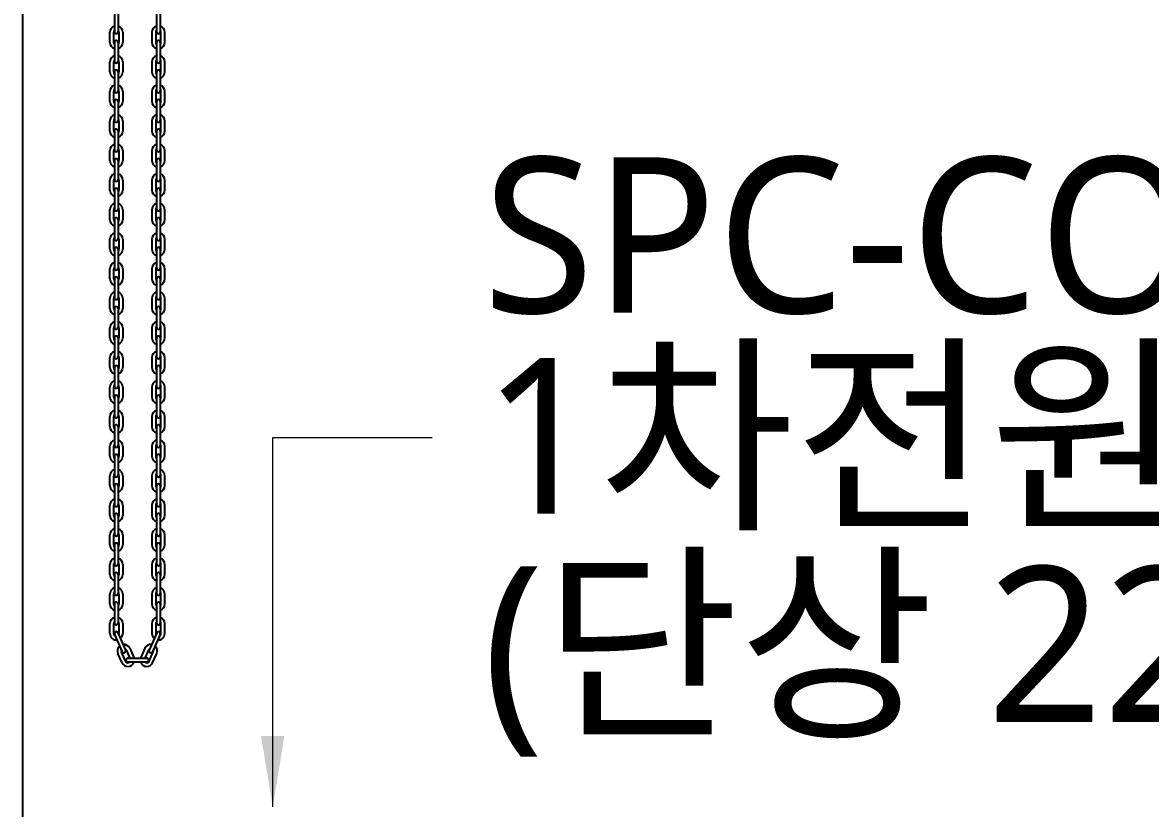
# Model space of a CAD drawing. Header units: millimetres. Extents: x 909 to 159266, y 137 to 21462.
# Drawn here: x 119309 to 120105, y 11925 to 12479 of the extents above; entities that cross this region are included whole.
import ezdxf

# ---------------------------------------------------------------- set-up
doc = ezdxf.new("R2010")
doc.units = ezdxf.units.MM
doc.header["$LTSCALE"] = 50
doc.header["$MEASUREMENT"] = 0
doc.layers.add('OHD Frame', color=2, linetype='Continuous')
doc.layers.add('건축120130$0$TEX', color=3, linetype='Continuous', lineweight=15)
doc.styles.get("Standard").update_dxf_attribs({"font": 'NanumGothicBold.ttf'})
doc.styles.add('울릉도M', font='NanumGothic.ttf')
doc.dimstyles.new('ISO-25', dxfattribs={"dimtxt": 2.5, "dimasz": 2.5, "dimexe": 1.25, "dimexo": 0.625, "dimtad": 1, "dimtxsty": 'Standard', "dimcen": 2.5, "dimadec": 0, "dimazin": 0, "dimtfac": 1, "dimtmove": 0, "dimatfit": 3, "dimfxl": 1, "dimarcsym": 0})

msp = doc.modelspace()

# ---------------------------------------------------------------- linework, layer by layer
at = {"color": 7, "linetype": 'Continuous'}
for p, q in [((119374.13, 12486.27), (119374.13, 12472.93)), ((119376.8, 12486.27), (119376.8, 12472.93)), ((119403.88, 12486.27), (119403.88, 12472.93)), ((119406.55, 12486.27), (119406.55, 12472.93)), ((119371, 12465.4), (119371, 12472.47)), ((119373.67, 12465.4), (119373.67, 12472.47)), ((119377.4, 12472.47), (119377.4, 12465.4)), ((119380.07, 12472.47), (119380.07, 12465.4)), ((119400.61, 12472.47), (119400.61, 12465.4)), ((119403.28, 12472.47), (119403.28, 12465.4)), ((119407.01, 12465.4), (119407.01, 12472.47)), ((119409.68, 12465.4), (119409.68, 12472.47)), ((119374.13, 12465.4), (119374.13, 12452.07)), ((119376.8, 12465.4), (119376.8, 12452.07)), ((119403.88, 12465.4), (119403.88, 12452.07)), ((119406.55, 12465.4), (119406.55, 12452.07)), ((119371, 12444.53), (119371, 12451.6)), ((119373.67, 12444.53), (119373.67, 12451.6)), ((119377.4, 12451.6), (119377.4, 12444.53)), ((119380.07, 12451.6), (119380.07, 12444.53)), ((119400.61, 12451.6), (119400.61, 12444.53)), ((119403.28, 12451.6), (119403.28, 12444.53)), ((119407.01, 12444.53), (119407.01, 12451.6)), ((119409.68, 12444.53), (119409.68, 12451.6)), ((119374.13, 12444.53), (119374.13, 12431.2)), ((119376.8, 12444.53), (119376.8, 12431.2)), ((119403.88, 12444.53), (119403.88, 12431.2)), ((119406.55, 12444.53), (119406.55, 12431.2)), ((119371, 12423.67), (119371, 12430.73)), ((119373.67, 12423.67), (119373.67, 12430.73)), ((119377.4, 12430.73), (119377.4, 12423.67)), ((119380.07, 12430.73), (119380.07, 12423.67)), ((119400.61, 12430.73), (119400.61, 12423.67)), ((119403.28, 12430.73), (119403.28, 12423.67)), ((119407.01, 12423.67), (119407.01, 12430.73)), ((119409.68, 12423.67), (119409.68, 12430.73)), ((119374.13, 12423.67), (119374.13, 12410.33)), ((119376.8, 12423.67), (119376.8, 12410.33)), ((119403.88, 12423.67), (119403.88, 12410.33)), ((119406.55, 12423.67), (119406.55, 12410.33)), ((119371, 12402.8), (119371, 12409.87)), ((119373.67, 12402.8), (119373.67, 12409.87)), ((119377.4, 12409.87), (119377.4, 12402.8)), ((119380.07, 12409.87), (119380.07, 12402.8)), ((119400.61, 12409.87), (119400.61, 12402.8)), ((119403.28, 12409.87), (119403.28, 12402.8)), ((119407.01, 12402.8), (119407.01, 12409.87)), ((119409.68, 12402.8), (119409.68, 12409.87)), ((119374.13, 12402.8), (119374.13, 12389.47)), ((119376.8, 12402.8), (119376.8, 12389.47)), ((119403.88, 12402.8), (119403.88, 12389.47)), ((119406.55, 12402.8), (119406.55, 12389.47)), ((119371, 12381.93), (119371, 12389)), ((119373.67, 12381.93), (119373.67, 12389)), ((119377.4, 12389), (119377.4, 12381.93)), ((119380.07, 12389), (119380.07, 12381.93)), ((119400.61, 12389), (119400.61, 12381.93)), ((119403.28, 12389), (119403.28, 12381.93)), ((119407.01, 12381.93), (119407.01, 12389)), ((119409.68, 12381.93), (119409.68, 12389)), ((119374.13, 12381.93), (119374.13, 12368.6)), ((119376.8, 12381.93), (119376.8, 12368.6)), ((119403.88, 12381.93), (119403.88, 12368.6)), ((119406.55, 12381.93), (119406.55, 12368.6)), ((119371, 12361.07), (119371, 12368.13)), ((119373.67, 12361.07), (119373.67, 12368.13)), ((119377.4, 12368.13), (119377.4, 12361.07)), ((119380.07, 12368.13), (119380.07, 12361.07)), ((119400.61, 12368.13), (119400.61, 12361.07)), ((119403.28, 12368.13), (119403.28, 12361.07)), ((119407.01, 12361.07), (119407.01, 12368.13)), ((119409.68, 12361.07), (119409.68, 12368.13)), ((119374.13, 12361.07), (119374.13, 12347.73)), ((119376.8, 12361.07), (119376.8, 12347.73)), ((119403.88, 12361.07), (119403.88, 12347.73)), ((119406.55, 12361.07), (119406.55, 12347.73)), ((119371, 12340.2), (119371, 12347.27)), ((119373.67, 12340.2), (119373.67, 12347.27)), ((119377.4, 12347.27), (119377.4, 12340.2)), ((119380.07, 12347.27), (119380.07, 12340.2)), ((119400.61, 12347.27), (119400.61, 12340.2)), ((119403.28, 12347.27), (119403.28, 12340.2)), ((119407.01, 12340.2), (119407.01, 12347.27)), ((119409.68, 12340.2), (119409.68, 12347.27)), ((119374.13, 12340.2), (119374.13, 12326.87)), ((119376.8, 12340.2), (119376.8, 12326.87)), ((119403.88, 12340.2), (119403.88, 12326.87)), ((119406.55, 12340.2), (119406.55, 12326.87)), ((119371, 12319.33), (119371, 12326.4)), ((119373.67, 12319.33), (119373.67, 12326.4)), ((119377.4, 12326.4), (119377.4, 12319.33)), ((119380.07, 12326.4), (119380.07, 12319.33)), ((119400.61, 12326.4), (119400.61, 12319.33)), ((119403.28, 12326.4), (119403.28, 12319.33)), ((119407.01, 12319.33), (119407.01, 12326.4)), ((119409.68, 12319.33), (119409.68, 12326.4)), ((119374.13, 12319.33), (119374.13, 12306)), ((119376.8, 12319.33), (119376.8, 12306)), ((119403.88, 12319.33), (119403.88, 12306)), ((119406.55, 12319.33), (119406.55, 12306)), ((119371, 12298.47), (119371, 12305.53)), ((119373.67, 12298.47), (119373.67, 12305.53)), ((119377.4, 12305.53), (119377.4, 12298.47)), ((119380.07, 12305.53), (119380.07, 12298.47)), ((119400.61, 12305.53), (119400.61, 12298.47)), ((119403.28, 12305.53), (119403.28, 12298.47)), ((119407.01, 12298.47), (119407.01, 12305.53)), ((119409.68, 12298.47), (119409.68, 12305.53)), ((119374.13, 12298.47), (119374.13, 12285.13)), ((119376.8, 12298.47), (119376.8, 12285.13)), ((119403.88, 12298.47), (119403.88, 12285.13)), ((119406.55, 12298.47), (119406.55, 12285.13)), ((119371, 12277.6), (119371, 12284.67)), ((119373.67, 12277.6), (119373.67, 12284.67)), ((119377.4, 12284.67), (119377.4, 12277.6)), ((119380.07, 12284.67), (119380.07, 12277.6)), ((119400.61, 12284.67), (119400.61, 12277.6)), ((119403.28, 12284.67), (119403.28, 12277.6)), ((119407.01, 12277.6), (119407.01, 12284.67)), ((119409.68, 12277.6), (119409.68, 12284.67)), ((119374.13, 12277.6), (119374.13, 12264.27)), ((119376.8, 12277.6), (119376.8, 12264.27)), ((119403.88, 12277.6), (119403.88, 12264.27)), ((119406.55, 12277.6), (119406.55, 12264.27)), ((119371, 12256.73), (119371, 12263.8)), ((119373.67, 12256.73), (119373.67, 12263.8)), ((119374.13, 12256.73), (119374.13, 12243.4)), ((119376.8, 12256.73), (119376.8, 12243.4)), ((119377.4, 12263.8), (119377.4, 12256.73)), ((119380.07, 12263.8), (119380.07, 12256.73)), ((119400.61, 12263.8), (119400.61, 12256.73)), ((119403.28, 12263.8), (119403.28, 12256.73)), ((119403.88, 12256.73), (119403.88, 12243.4)), ((119406.55, 12256.73), (119406.55, 12243.4)), ((119407.01, 12256.73), (119407.01, 12263.8)), ((119409.68, 12256.73), (119409.68, 12263.8)), ((119371, 12235.87), (119371, 12242.93)), ((119373.67, 12235.87), (119373.67, 12242.93)), ((119377.4, 12242.93), (119377.4, 12235.87)), ((119380.07, 12242.93), (119380.07, 12235.87)), ((119400.61, 12242.93), (119400.61, 12235.87)), ((119403.28, 12242.93), (119403.28, 12235.87)), ((119407.01, 12235.87), (119407.01, 12242.93)), ((119409.68, 12235.87), (119409.68, 12242.93)), ((119374.13, 12235.87), (119374.13, 12222.53)), ((119376.8, 12235.87), (119376.8, 12222.53)), ((119403.88, 12235.87), (119403.88, 12222.53)), ((119406.55, 12235.87), (119406.55, 12222.53)), ((119371, 12215), (119371, 12222.07)), ((119373.67, 12215), (119373.67, 12222.07)), ((119377.4, 12222.07), (119377.4, 12215)), ((119380.07, 12222.07), (119380.07, 12215)), ((119400.61, 12222.07), (119400.61, 12215)), ((119403.28, 12222.07), (119403.28, 12215)), ((119407.01, 12215), (119407.01, 12222.07)), ((119409.68, 12215), (119409.68, 12222.07)), ((119374.13, 12215), (119374.13, 12201.67)), ((119376.8, 12215), (119376.8, 12201.67)), ((119403.88, 12215), (119403.88, 12201.67)), ((119406.55, 12215), (119406.55, 12201.67)), ((119371, 12194.13), (119371, 12201.2)), ((119373.67, 12194.13), (119373.67, 12201.2)), ((119377.4, 12201.2), (119377.4, 12194.13)), ((119380.07, 12201.2), (119380.07, 12194.13)), ((119400.61, 12201.2), (119400.61, 12194.13)), ((119403.28, 12201.2), (119403.28, 12194.13)), ((119407.01, 12194.13), (119407.01, 12201.2)), ((119409.68, 12194.13), (119409.68, 12201.2)), ((119374.13, 12194.13), (119374.13, 12180.8)), ((119376.8, 12194.13), (119376.8, 12180.8)), ((119403.88, 12194.13), (119403.88, 12180.8)), ((119406.55, 12194.13), (119406.55, 12180.8)), ((119371, 12173.26), (119371, 12180.33)), ((119373.67, 12173.26), (119373.67, 12180.33)), ((119377.4, 12180.33), (119377.4, 12173.26)), ((119380.07, 12180.33), (119380.07, 12173.26)), ((119400.61, 12180.33), (119400.61, 12173.26)), ((119403.28, 12180.33), (119403.28, 12173.26)), ((119407.01, 12173.26), (119407.01, 12180.33)), ((119409.68, 12173.26), (119409.68, 12180.33)), ((119374.13, 12173.26), (119374.13, 12159.93)), ((119376.8, 12173.26), (119376.8, 12159.93)), ((119403.88, 12173.26), (119403.88, 12159.93)), ((119406.55, 12173.26), (119406.55, 12159.93)), ((119371, 12152.4), (119371, 12159.46)), ((119373.67, 12152.4), (119373.67, 12159.46)), ((119377.4, 12159.46), (119377.4, 12152.4)), ((119380.07, 12159.46), (119380.07, 12152.4)), ((119400.61, 12159.46), (119400.61, 12152.4)), ((119403.28, 12159.46), (119403.28, 12152.4)), ((119407.01, 12152.4), (119407.01, 12159.46)), ((119409.68, 12152.4), (119409.68, 12159.46)), ((119374.13, 12152.4), (119374.13, 12139.06)), ((119376.8, 12152.4), (119376.8, 12139.06)), ((119403.88, 12152.4), (119403.88, 12139.06)), ((119406.55, 12152.4), (119406.55, 12139.06)), ((119371, 12131.53), (119371, 12138.6)), ((119373.67, 12131.53), (119373.67, 12138.6)), ((119377.4, 12138.6), (119377.4, 12131.53)), ((119380.07, 12138.6), (119380.07, 12131.53)), ((119400.61, 12138.6), (119400.61, 12131.53)), ((119403.28, 12138.6), (119403.28, 12131.53)), ((119407.01, 12131.53), (119407.01, 12138.6)), ((119409.68, 12131.53), (119409.68, 12138.6)), ((119374.13, 12131.53), (119374.13, 12118.2)), ((119376.8, 12131.53), (119376.8, 12118.2)), ((119403.88, 12131.53), (119403.88, 12118.2)), ((119406.55, 12131.53), (119406.55, 12118.2)), ((119371, 12110.66), (119371, 12117.73)), ((119373.67, 12110.66), (119373.67, 12117.73)), ((119377.4, 12117.73), (119377.4, 12110.66)), ((119380.07, 12117.73), (119380.07, 12110.66)), ((119400.61, 12117.73), (119400.61, 12110.66)), ((119403.28, 12117.73), (119403.28, 12110.66)), ((119407.01, 12110.66), (119407.01, 12117.73)), ((119409.68, 12110.66), (119409.68, 12117.73)), ((119374.13, 12110.66), (119374.13, 12097.33)), ((119376.8, 12110.66), (119376.8, 12097.33)), ((119403.88, 12110.66), (119403.88, 12097.33)), ((119406.55, 12110.66), (119406.55, 12097.33)), ((119371, 12089.8), (119371, 12096.86)), ((119373.67, 12089.8), (119373.67, 12096.86)), ((119374.13, 12089.8), (119374.13, 12076.46)), ((119376.8, 12089.8), (119376.8, 12076.46)), ((119377.4, 12096.86), (119377.4, 12089.8)), ((119380.07, 12096.86), (119380.07, 12089.8)), ((119400.61, 12096.86), (119400.61, 12089.8)), ((119403.28, 12096.86), (119403.28, 12089.8)), ((119403.88, 12089.8), (119403.88, 12076.46)), ((119406.55, 12089.8), (119406.55, 12076.46)), ((119407.01, 12089.8), (119407.01, 12096.86)), ((119409.68, 12089.8), (119409.68, 12096.86)), ((119371, 12068.93), (119371, 12076)), ((119373.67, 12068.93), (119373.67, 12076)), ((119377.4, 12076), (119377.4, 12068.93)), ((119380.07, 12076), (119380.07, 12068.93)), ((119400.61, 12076), (119400.61, 12068.93)), ((119403.28, 12076), (119403.28, 12068.93)), ((119407.01, 12068.93), (119407.01, 12076)), ((119409.68, 12068.93), (119409.68, 12076)), ((119374.13, 12068.93), (119374.13, 12055.6)), ((119376.8, 12068.93), (119376.8, 12055.6)), ((119403.88, 12068.93), (119403.88, 12055.6)), ((119406.55, 12068.93), (119406.55, 12055.6)), ((119371, 12048.06), (119371, 12055.13)), ((119373.67, 12048.06), (119373.67, 12055.13)), ((119377.4, 12055.13), (119377.4, 12048.06)), ((119380.07, 12055.13), (119380.07, 12048.06)), ((119400.61, 12055.13), (119400.61, 12048.06)), ((119403.28, 12055.13), (119403.28, 12048.06)), ((119407.01, 12048.06), (119407.01, 12055.13)), ((119409.68, 12048.06), (119409.68, 12055.13)), ((119374.25, 12047.53), (119379.58, 12035.31)), ((119376.69, 12048.6), (119382.03, 12036.38)), ((119403.99, 12048.6), (119398.66, 12036.38)), ((119406.44, 12047.53), (119401.1, 12035.31)), ((119403.88, 12041.68), (119401.1, 12035.31)), ((119406.44, 12047.53), (119404.7, 12043.55)), ((119379.53, 12027.55), (119376.66, 12034)), ((119381.97, 12028.63), (119379.1, 12035.09)), ((119382.51, 12036.6), (119385.12, 12030.72)), ((119384.95, 12037.69), (119387.82, 12031.23)), ((119395.73, 12037.69), (119392.86, 12031.23)), ((119398.17, 12036.6), (119395.56, 12030.72)), ((119398.71, 12028.63), (119401.58, 12035.09)), ((119401.15, 12027.55), (119404.02, 12034)), ((119383.67, 12030.72), (119397.01, 12030.72)), ((119383.67, 12028.05), (119397.01, 12028.05))]:
    msp.add_line(p, q, dxfattribs=at)
for centre, radius, start, end in [((119375.47, 12472.47), 4.47, 106.47683, 180), ((119375.47, 12472.47), 1.8, 134.94221, 180), ((119375.47, 12472.93), 1.33, 180, 0), ((119375.6, 12472.47), 4.47, 0, 73.52317), ((119375.6, 12472.47), 1.8, 0, 45.05779), ((119405.08, 12472.47), 4.47, 106.47683, 180), ((119405.08, 12472.47), 1.8, 134.94221, 180), ((119405.21, 12472.93), 1.33, 180, 0), ((119405.21, 12472.47), 4.47, 0, 73.52317), ((119405.21, 12472.47), 1.8, 0, 45.05779), ((119375.47, 12465.4), 4.47, 180, 253.52317), ((119375.47, 12465.4), 1.8, 180, 225.05779), ((119375.47, 12465.4), 1.33, 0, 180), ((119375.6, 12465.4), 4.47, 286.47683, 0), ((119375.6, 12465.4), 1.8, 314.94221, 0), ((119405.08, 12465.4), 4.47, 180, 253.52317), ((119405.08, 12465.4), 1.8, 180, 225.05779), ((119405.21, 12465.4), 1.33, 0, 180), ((119405.21, 12465.4), 4.47, 286.47683, 0), ((119405.21, 12465.4), 1.8, 314.94221, 0), ((119375.47, 12451.6), 4.47, 106.47683, 180), ((119375.6, 12451.6), 4.47, 0, 73.52317), ((119405.08, 12451.6), 4.47, 106.47683, 180), ((119405.21, 12451.6), 4.47, 0, 73.52317), ((119375.47, 12451.6), 1.8, 134.94221, 180), ((119375.47, 12452.07), 1.33, 180, 0), ((119375.6, 12451.6), 1.8, 0, 45.05779), ((119405.08, 12451.6), 1.8, 134.94221, 180), ((119405.21, 12452.07), 1.33, 180, 0), ((119405.21, 12451.6), 1.8, 0, 45.05779), ((119375.47, 12444.52), 4.47, 180, 253.52317), ((119375.47, 12444.53), 1.8, 180, 225.05779), ((119375.47, 12444.52), 1.8, 180, 225.05779), ((119375.47, 12444.53), 1.33, 0, 180), ((119375.6, 12444.53), 1.8, 314.94221, 0), ((119375.6, 12444.52), 4.47, 286.47683, 0), ((119405.08, 12444.52), 4.47, 180, 253.52317), ((119405.08, 12444.53), 1.8, 180, 225.05779), ((119405.08, 12444.52), 1.8, 180, 225.05779), ((119405.21, 12444.53), 1.33, 0, 180), ((119405.21, 12444.52), 4.47, 286.47683, 0), ((119405.21, 12444.53), 1.8, 314.94221, 0), ((119375.47, 12430.73), 4.47, 106.47683, 180), ((119375.47, 12430.73), 1.8, 134.94221, 180), ((119375.6, 12430.73), 4.47, 0, 73.52317), ((119375.6, 12430.73), 1.8, 0, 45.05779), ((119405.08, 12430.73), 4.47, 106.47683, 180), ((119405.08, 12430.73), 1.8, 134.94221, 180), ((119405.21, 12430.73), 4.47, 0, 73.52317), ((119405.21, 12430.73), 1.8, 0, 45.05779), ((119375.47, 12431.2), 1.33, 180, 0), ((119375.47, 12423.67), 1.33, 0, 180), ((119405.21, 12431.2), 1.33, 180, 0), ((119405.21, 12423.67), 1.33, 0, 180), ((119375.47, 12423.67), 4.47, 180, 253.52317), ((119375.47, 12423.67), 1.8, 180, 225.05779), ((119375.6, 12423.67), 4.47, 286.47683, 0), ((119375.6, 12423.67), 1.8, 314.94221, 0), ((119405.08, 12423.67), 4.47, 180, 253.52317), ((119405.08, 12423.67), 1.8, 180, 225.05779), ((119405.21, 12423.67), 4.47, 286.47683, 0), ((119405.21, 12423.67), 1.8, 314.94221, 0), ((119375.47, 12409.87), 4.47, 106.47683, 180), ((119375.47, 12409.87), 1.8, 134.94221, 180), ((119375.47, 12410.33), 1.33, 180, 0), ((119375.6, 12409.87), 4.47, 0, 73.52317), ((119375.6, 12409.87), 1.8, 0, 45.05779), ((119405.08, 12409.87), 4.47, 106.47683, 180), ((119405.08, 12409.87), 1.8, 134.94221, 180), ((119405.21, 12410.33), 1.33, 180, 0), ((119405.21, 12409.87), 4.47, 0, 73.52317), ((119405.21, 12409.87), 1.8, 0, 45.05779), ((119375.47, 12402.8), 4.47, 180, 253.52317), ((119375.47, 12402.8), 1.8, 180, 225.05779), ((119375.47, 12402.8), 1.33, 0, 180), ((119375.6, 12402.8), 4.47, 286.47683, 0), ((119375.6, 12402.8), 1.8, 314.94221, 0), ((119405.08, 12402.8), 4.47, 180, 253.52317), ((119405.08, 12402.8), 1.8, 180, 225.05779), ((119405.21, 12402.8), 1.33, 0, 180), ((119405.21, 12402.8), 4.47, 286.47683, 0), ((119405.21, 12402.8), 1.8, 314.94221, 0), ((119375.47, 12389), 4.47, 106.47683, 180), ((119375.6, 12389), 4.47, 0, 73.52317), ((119405.08, 12389), 4.47, 106.47683, 180), ((119405.21, 12389), 4.47, 0, 73.52317), ((119375.47, 12389), 1.8, 134.94221, 180), ((119375.47, 12389.47), 1.33, 180, 0), ((119375.6, 12389), 1.8, 0, 45.05779), ((119405.08, 12389), 1.8, 134.94221, 180), ((119405.21, 12389.47), 1.33, 180, 0), ((119405.21, 12389), 1.8, 0, 45.05779), ((119375.47, 12381.93), 4.47, 180, 253.52317), ((119375.47, 12381.93), 1.8, 180, 225.05779), ((119375.47, 12381.93), 1.33, 0, 180), ((119375.6, 12381.93), 4.47, 286.47683, 0), ((119375.6, 12381.93), 1.8, 314.94221, 0), ((119405.08, 12381.93), 4.47, 180, 253.52317), ((119405.08, 12381.93), 1.8, 180, 225.05779), ((119405.21, 12381.93), 1.33, 0, 180), ((119405.21, 12381.93), 4.47, 286.47683, 0), ((119405.21, 12381.93), 1.8, 314.94221, 0), ((119375.47, 12368.13), 4.47, 106.47683, 180), ((119375.47, 12368.13), 1.8, 134.94221, 180), ((119375.47, 12368.6), 1.33, 180, 0), ((119375.6, 12368.13), 4.47, 0, 73.52317), ((119375.6, 12368.13), 1.8, 0, 45.05779), ((119405.08, 12368.13), 4.47, 106.47683, 180), ((119405.08, 12368.13), 1.8, 134.94221, 180), ((119405.21, 12368.6), 1.33, 180, 0), ((119405.21, 12368.13), 4.47, 0, 73.52317), ((119405.21, 12368.13), 1.8, 0, 45.05779), ((119375.47, 12361.07), 4.47, 180, 253.52317), ((119375.47, 12361.07), 1.8, 180, 225.05779), ((119375.47, 12361.07), 1.33, 0, 180), ((119375.6, 12361.07), 4.47, 286.47683, 0), ((119375.6, 12361.07), 1.8, 314.94221, 0), ((119405.08, 12361.07), 4.47, 180, 253.52317), ((119405.08, 12361.07), 1.8, 180, 225.05779), ((119405.21, 12361.07), 1.33, 0, 180), ((119405.21, 12361.07), 4.47, 286.47683, 0), ((119405.21, 12361.07), 1.8, 314.94221, 0), ((119375.47, 12347.27), 4.47, 106.47683, 180), ((119375.47, 12347.27), 1.8, 134.94221, 180), ((119375.47, 12347.73), 1.33, 180, 0), ((119375.6, 12347.27), 4.47, 0, 73.52317), ((119375.6, 12347.27), 1.8, 0, 45.05779), ((119405.08, 12347.27), 4.47, 106.47683, 180), ((119405.08, 12347.27), 1.8, 134.94221, 180), ((119405.21, 12347.73), 1.33, 180, 0), ((119405.21, 12347.27), 4.47, 0, 73.52317), ((119405.21, 12347.27), 1.8, 0, 45.05779), ((119375.47, 12340.2), 4.47, 180, 253.52317), ((119375.47, 12340.2), 1.8, 180, 225.05779), ((119375.47, 12340.2), 1.33, 0, 180), ((119375.6, 12340.2), 4.47, 286.47683, 0), ((119375.6, 12340.2), 1.8, 314.94221, 0), ((119405.08, 12340.2), 4.47, 180, 253.52317), ((119405.08, 12340.2), 1.8, 180, 225.05779), ((119405.21, 12340.2), 1.33, 0, 180), ((119405.21, 12340.2), 4.47, 286.47683, 0), ((119405.21, 12340.2), 1.8, 314.94221, 0), ((119375.47, 12326.4), 4.47, 106.47683, 180), ((119375.6, 12326.4), 4.47, 0, 73.52317), ((119405.08, 12326.4), 4.47, 106.47683, 180), ((119405.21, 12326.4), 4.47, 0, 73.52317), ((119375.47, 12326.4), 1.8, 134.94221, 180), ((119375.47, 12326.87), 1.33, 180, 0), ((119375.47, 12319.33), 1.33, 0, 180), ((119375.6, 12326.4), 1.8, 0, 45.05779), ((119405.08, 12326.4), 1.8, 134.94221, 180), ((119405.21, 12326.87), 1.33, 180, 0), ((119405.21, 12319.33), 1.33, 0, 180), ((119405.21, 12326.4), 1.8, 0, 45.05779), ((119375.47, 12319.33), 4.47, 180, 253.52317), ((119375.47, 12319.33), 1.8, 180, 225.05779), ((119375.6, 12319.33), 4.47, 286.47683, 0), ((119375.6, 12319.33), 1.8, 314.94221, 0), ((119405.08, 12319.33), 4.47, 180, 253.52317), ((119405.08, 12319.33), 1.8, 180, 225.05779), ((119405.21, 12319.33), 4.47, 286.47683, 0), ((119405.21, 12319.33), 1.8, 314.94221, 0), ((119375.47, 12305.53), 4.47, 106.47683, 180), ((119375.47, 12305.53), 1.8, 134.94221, 180), ((119375.47, 12306), 1.33, 180, 0), ((119375.6, 12305.53), 4.47, 0, 73.52317), ((119375.6, 12305.53), 1.8, 0, 45.05779), ((119405.08, 12305.53), 4.47, 106.47683, 180), ((119405.08, 12305.53), 1.8, 134.94221, 180), ((119405.21, 12306), 1.33, 180, 0), ((119405.21, 12305.53), 4.47, 0, 73.52317), ((119405.21, 12305.53), 1.8, 0, 45.05779), ((119375.47, 12298.47), 4.47, 180, 253.52317), ((119375.47, 12298.47), 1.8, 180, 225.05779), ((119375.47, 12298.47), 1.33, 0, 180), ((119375.6, 12298.47), 4.47, 286.47683, 0), ((119375.6, 12298.47), 1.8, 314.94221, 0), ((119405.08, 12298.47), 4.47, 180, 253.52317), ((119405.08, 12298.47), 1.8, 180, 225.05779), ((119405.21, 12298.47), 1.33, 0, 180), ((119405.21, 12298.47), 4.47, 286.47683, 0), ((119405.21, 12298.47), 1.8, 314.94221, 0), ((119375.47, 12284.67), 4.47, 106.47683, 180), ((119375.6, 12284.67), 4.47, 0, 73.52317), ((119405.08, 12284.67), 4.47, 106.47683, 180), ((119405.21, 12284.67), 4.47, 0, 73.52317), ((119375.47, 12284.67), 1.8, 134.94221, 180), ((119375.47, 12285.13), 1.33, 180, 0), ((119375.6, 12284.67), 1.8, 0, 45.05779), ((119405.08, 12284.67), 1.8, 134.94221, 180), ((119405.21, 12285.13), 1.33, 180, 0), ((119405.21, 12284.67), 1.8, 0, 45.05779), ((119375.47, 12277.6), 4.47, 180, 253.52317), ((119375.47, 12277.6), 1.8, 180, 225.05779), ((119375.47, 12277.6), 1.33, 0, 180), ((119375.6, 12277.6), 1.8, 314.94221, 0), ((119375.6, 12277.6), 4.47, 286.47683, 0), ((119405.08, 12277.6), 4.47, 180, 253.52317), ((119405.08, 12277.6), 1.8, 180, 225.05779), ((119405.21, 12277.6), 1.33, 0, 180), ((119405.21, 12277.6), 4.47, 286.47683, 0), ((119405.21, 12277.6), 1.8, 314.94221, 0), ((119375.47, 12263.8), 4.47, 106.47683, 180), ((119375.47, 12263.8), 1.8, 134.94221, 180), ((119375.6, 12263.8), 4.47, 0, 73.52317), ((119375.6, 12263.8), 1.8, 0, 45.05779), ((119405.08, 12263.8), 4.47, 106.47683, 180), ((119405.08, 12263.8), 1.8, 134.94221, 180), ((119405.21, 12263.8), 4.47, 0, 73.52317), ((119405.21, 12263.8), 1.8, 0, 45.05779), ((119375.47, 12256.73), 4.47, 180, 253.52317), ((119375.47, 12256.73), 1.8, 180, 225.05779), ((119375.47, 12264.27), 1.33, 180, 0), ((119375.47, 12256.73), 1.33, 0, 180), ((119375.6, 12256.73), 4.47, 286.47683, 0), ((119375.6, 12256.73), 1.8, 314.94221, 0), ((119405.08, 12256.73), 4.47, 180, 253.52317), ((119405.08, 12256.73), 1.8, 180, 225.05779), ((119405.21, 12264.27), 1.33, 180, 0), ((119405.21, 12256.73), 1.33, 0, 180), ((119405.21, 12256.73), 4.47, 286.47683, 0), ((119405.21, 12256.73), 1.8, 314.94221, 0), ((119375.47, 12242.93), 4.47, 106.47683, 180), ((119375.47, 12242.93), 1.8, 134.94221, 180), ((119375.47, 12243.4), 1.33, 180, 0), ((119375.6, 12242.93), 4.47, 0, 73.52317), ((119375.6, 12242.93), 1.8, 0, 45.05779), ((119405.08, 12242.93), 4.47, 106.47683, 180), ((119405.08, 12242.93), 1.8, 134.94221, 180), ((119405.21, 12243.4), 1.33, 180, 0), ((119405.21, 12242.93), 4.47, 0, 73.52317), ((119405.21, 12242.93), 1.8, 0, 45.05779), ((119375.47, 12235.87), 4.47, 180, 253.52317), ((119375.47, 12235.87), 1.8, 180, 225.05779), ((119375.47, 12235.87), 1.33, 0, 180), ((119375.6, 12235.87), 4.47, 286.47683, 0), ((119375.6, 12235.87), 1.8, 314.94221, 0), ((119405.08, 12235.87), 4.47, 180, 253.52317), ((119405.08, 12235.87), 1.8, 180, 225.05779), ((119405.21, 12235.87), 1.33, 0, 180), ((119405.21, 12235.87), 4.47, 286.47683, 0), ((119405.21, 12235.87), 1.8, 314.94221, 0), ((119375.47, 12222.07), 4.47, 106.47683, 180), ((119375.6, 12222.07), 4.47, 0, 73.52317), ((119405.08, 12222.07), 4.47, 106.47683, 180), ((119405.21, 12222.07), 4.47, 0, 73.52317), ((119375.47, 12222.07), 1.8, 134.94221, 180), ((119375.47, 12222.53), 1.33, 180, 0), ((119375.6, 12222.07), 1.8, 0, 45.05779), ((119405.08, 12222.07), 1.8, 134.94221, 180), ((119405.21, 12222.53), 1.33, 180, 0), ((119405.21, 12222.07), 1.8, 0, 45.05779), ((119375.47, 12215), 4.47, 180, 253.52317), ((119375.47, 12215), 1.8, 180, 225.05779), ((119375.47, 12215), 1.33, 0, 180), ((119375.6, 12215), 4.47, 286.47683, 0), ((119375.6, 12215), 1.8, 314.94221, 0), ((119405.08, 12215), 4.47, 180, 253.52317), ((119405.08, 12215), 1.8, 180, 225.05779), ((119405.21, 12215), 1.33, 0, 180), ((119405.21, 12215), 4.47, 286.47683, 0), ((119405.21, 12215), 1.8, 314.94221, 0), ((119375.47, 12201.2), 4.47, 106.47683, 180), ((119375.47, 12201.2), 1.8, 134.94221, 180), ((119375.47, 12201.67), 1.33, 180, 0), ((119375.6, 12201.2), 4.47, 0, 73.52317), ((119375.6, 12201.2), 1.8, 0, 45.05779), ((119405.08, 12201.2), 4.47, 106.47683, 180), ((119405.08, 12201.2), 1.8, 134.94221, 180), ((119405.21, 12201.67), 1.33, 180, 0), ((119405.21, 12201.2), 4.47, 0, 73.52317), ((119405.21, 12201.2), 1.8, 0, 45.05779), ((119375.47, 12194.13), 4.47, 180, 253.52317), ((119375.47, 12194.13), 1.8, 180, 225.05779), ((119375.47, 12194.13), 1.33, 0, 180), ((119375.6, 12194.13), 4.47, 286.47683, 0), ((119375.6, 12194.13), 1.8, 314.94221, 0), ((119405.08, 12194.13), 4.47, 180, 253.52317), ((119405.08, 12194.13), 1.8, 180, 225.05779), ((119405.21, 12194.13), 1.33, 0, 180), ((119405.21, 12194.13), 4.47, 286.47683, 0), ((119405.21, 12194.13), 1.8, 314.94221, 0), ((119375.47, 12180.33), 4.47, 106.47683, 180), ((119375.47, 12180.33), 1.8, 134.94221, 180), ((119375.47, 12180.8), 1.33, 180, 0), ((119375.6, 12180.33), 4.47, 0, 73.52317), ((119375.6, 12180.33), 1.8, 0, 45.05779), ((119405.08, 12180.33), 4.47, 106.47683, 180), ((119405.08, 12180.33), 1.8, 134.94221, 180), ((119405.21, 12180.8), 1.33, 180, 0), ((119405.21, 12180.33), 4.47, 0, 73.52317), ((119405.21, 12180.33), 1.8, 0, 45.05779), ((119375.47, 12173.25), 4.47, 180, 253.52317), ((119375.47, 12173.26), 1.8, 180, 225.05779), ((119375.47, 12173.25), 1.8, 180, 225.05779), ((119375.47, 12173.26), 1.33, 0, 180), ((119375.6, 12173.26), 1.8, 314.94221, 0), ((119375.6, 12173.25), 4.47, 286.47683, 0), ((119405.08, 12173.25), 4.47, 180, 253.52317), ((119405.08, 12173.26), 1.8, 180, 225.05779), ((119405.08, 12173.25), 1.8, 180, 225.05779), ((119405.21, 12173.26), 1.33, 0, 180), ((119405.21, 12173.25), 4.47, 286.47683, 0), ((119405.21, 12173.26), 1.8, 314.94221, 0), ((119375.47, 12159.46), 4.47, 106.47683, 180), ((119375.6, 12159.46), 4.47, 0, 73.52317), ((119405.08, 12159.46), 4.47, 106.47683, 180), ((119405.21, 12159.46), 4.47, 0, 73.52317), ((119375.47, 12159.46), 1.8, 134.94221, 180), ((119375.47, 12159.93), 1.33, 180, 0), ((119375.47, 12152.4), 1.33, 0, 180), ((119375.6, 12159.46), 1.8, 0, 45.05779), ((119405.08, 12159.46), 1.8, 134.94221, 180), ((119405.21, 12159.93), 1.33, 180, 0), ((119405.21, 12152.4), 1.33, 0, 180), ((119405.21, 12159.46), 1.8, 0, 45.05779), ((119375.47, 12152.4), 4.47, 180, 253.52317), ((119375.47, 12152.4), 1.8, 180, 225.05779), ((119375.6, 12152.4), 4.47, 286.47683, 0), ((119375.6, 12152.4), 1.8, 314.94221, 0), ((119405.08, 12152.4), 4.47, 180, 253.52317), ((119405.08, 12152.4), 1.8, 180, 225.05779), ((119405.21, 12152.4), 4.47, 286.47683, 0), ((119405.21, 12152.4), 1.8, 314.94221, 0), ((119375.47, 12138.6), 4.47, 106.47683, 180), ((119375.47, 12138.6), 1.8, 134.94221, 180), ((119375.47, 12139.06), 1.33, 180, 0), ((119375.6, 12138.6), 4.47, 0, 73.52317), ((119375.6, 12138.6), 1.8, 0, 45.05779), ((119405.08, 12138.6), 4.47, 106.47683, 180), ((119405.08, 12138.6), 1.8, 134.94221, 180), ((119405.21, 12139.06), 1.33, 180, 0), ((119405.21, 12138.6), 4.47, 0, 73.52317), ((119405.21, 12138.6), 1.8, 0, 45.05779), ((119375.47, 12131.53), 4.47, 180, 253.52317), ((119375.47, 12131.53), 1.8, 180, 225.05779), ((119375.47, 12131.53), 1.33, 0, 180), ((119375.6, 12131.53), 4.47, 286.47683, 0), ((119375.6, 12131.53), 1.8, 314.94221, 0), ((119405.08, 12131.53), 4.47, 180, 253.52317), ((119405.08, 12131.53), 1.8, 180, 225.05779), ((119405.21, 12131.53), 1.33, 0, 180), ((119405.21, 12131.53), 4.47, 286.47683, 0), ((119405.21, 12131.53), 1.8, 314.94221, 0), ((119375.47, 12117.73), 4.47, 106.47683, 180), ((119375.6, 12117.73), 4.47, 0, 73.52317), ((119405.08, 12117.73), 4.47, 106.47683, 180), ((119405.21, 12117.73), 4.47, 0, 73.52317), ((119375.47, 12117.73), 1.8, 134.94221, 180), ((119375.47, 12118.2), 1.33, 180, 0), ((119375.6, 12117.73), 1.8, 0, 45.05779), ((119405.08, 12117.73), 1.8, 134.94221, 180), ((119405.21, 12118.2), 1.33, 180, 0), ((119405.21, 12117.73), 1.8, 0, 45.05779), ((119375.47, 12110.66), 4.47, 180, 253.52317), ((119375.47, 12110.66), 1.8, 180, 225.05779), ((119375.47, 12110.66), 1.33, 0, 180), ((119375.6, 12110.66), 4.47, 286.47683, 0), ((119375.6, 12110.66), 1.8, 314.94221, 0), ((119405.08, 12110.66), 4.47, 180, 253.52317), ((119405.08, 12110.66), 1.8, 180, 225.05779), ((119405.21, 12110.66), 1.33, 0, 180), ((119405.21, 12110.66), 4.47, 286.47683, 0), ((119405.21, 12110.66), 1.8, 314.94221, 0), ((119375.47, 12096.86), 4.47, 106.47683, 180), ((119375.47, 12096.86), 1.8, 134.94221, 180), ((119375.6, 12096.86), 4.47, 0, 73.52317), ((119375.6, 12096.86), 1.8, 0, 45.05779), ((119405.08, 12096.86), 4.47, 106.47683, 180), ((119405.08, 12096.86), 1.8, 134.94221, 180), ((119405.21, 12096.86), 4.47, 0, 73.52317), ((119405.21, 12096.86), 1.8, 0, 45.05779), ((119375.47, 12089.8), 4.47, 180, 253.52317), ((119375.47, 12089.8), 1.8, 180, 225.05779), ((119375.47, 12097.33), 1.33, 180, 0), ((119375.47, 12089.8), 1.33, 0, 180), ((119375.6, 12089.8), 4.47, 286.47683, 0), ((119375.6, 12089.8), 1.8, 314.94221, 0), ((119405.08, 12089.8), 4.47, 180, 253.52317), ((119405.08, 12089.8), 1.8, 180, 225.05779), ((119405.21, 12097.33), 1.33, 180, 0), ((119405.21, 12089.8), 1.33, 0, 180), ((119405.21, 12089.8), 4.47, 286.47683, 0), ((119405.21, 12089.8), 1.8, 314.94221, 0), ((119375.47, 12076), 4.47, 106.47683, 180), ((119375.47, 12076), 1.8, 134.94221, 180), ((119375.47, 12076.46), 1.33, 180, 0), ((119375.6, 12076), 4.47, 0, 73.52317), ((119375.6, 12076), 1.8, 0, 45.05779), ((119405.08, 12076), 4.47, 106.47683, 180), ((119405.08, 12076), 1.8, 134.94221, 180), ((119405.21, 12076.46), 1.33, 180, 0), ((119405.21, 12076), 4.47, 0, 73.52317), ((119405.21, 12076), 1.8, 0, 45.05779), ((119375.47, 12068.93), 4.47, 180, 253.52317), ((119375.47, 12068.93), 1.8, 180, 225.05779), ((119375.47, 12068.93), 1.33, 0, 180), ((119375.6, 12068.93), 4.47, 286.47683, 0), ((119375.6, 12068.93), 1.8, 314.94221, 0), ((119405.08, 12068.93), 4.47, 180, 253.52317), ((119405.08, 12068.93), 1.8, 180, 225.05779), ((119405.21, 12068.93), 1.33, 0, 180), ((119405.21, 12068.93), 4.47, 286.47683, 0), ((119405.21, 12068.93), 1.8, 314.94221, 0), ((119375.47, 12055.13), 4.47, 106.47683, 180), ((119375.6, 12055.13), 4.47, 0, 73.52317), ((119405.08, 12055.13), 4.47, 106.47683, 180), ((119405.21, 12055.13), 4.47, 0, 73.52317), ((119375.47, 12055.13), 1.8, 134.94221, 180), ((119375.47, 12055.6), 1.33, 180, 0), ((119375.6, 12055.13), 1.8, 0, 45.05779), ((119405.08, 12055.13), 1.8, 134.94221, 180), ((119405.21, 12055.6), 1.33, 180, 0), ((119405.21, 12055.13), 1.8, 0, 45.05779), ((119375.47, 12048.06), 1.33, 23.59288, 203.59288), ((119405.21, 12048.06), 1.33, 336.40712, 156.40712), ((119380.8, 12035.85), 1.33, 203.59288, 23.59288), ((119399.88, 12035.85), 1.33, 156.40712, 336.40712), ((119383.67, 12029.39), 1.33, 90, 270), ((119397.01, 12029.39), 1.33, 270, 90)]:
    msp.add_arc(centre, radius, start, end, dxfattribs=at)
at = {"color": 0}
for centre, radius, start, end in [((119375.53, 12048.06), 4.53, 180, 275.67857), ((119375.53, 12048.06), 1.87, 180, 245.26044), ((119375.53, 12048.06), 1.87, 336.55829, 0), ((119375.53, 12048.06), 4.53, 309.89135, 0), ((119405.15, 12048.06), 4.53, 180, 230.10865), ((119405.15, 12048.06), 1.87, 180, 203.44171), ((119405.15, 12048.06), 4.53, 264.32143, 0), ((119405.15, 12048.06), 1.87, 294.73956, 0), ((119380.8, 12035.85), 4.53, 130.69752, 203.96402), ((119380.8, 12035.85), 1.87, 159.17758, 203.96402), ((119380.8, 12035.85), 4.53, 23.96402, 96.48825), ((119380.8, 12035.85), 1.87, 23.96402, 68.00819), ((119399.88, 12035.85), 4.53, 83.51175, 156.03598), ((119399.88, 12035.85), 1.87, 111.99181, 156.03598), ((119399.88, 12035.85), 1.87, 336.03598, 20.82242), ((119399.88, 12035.85), 4.53, 336.03598, 49.30248), ((119383.67, 12029.39), 4.53, 203.96402, 342.89536), ((119383.67, 12029.39), 1.87, 203.96402, 314.41531), ((119383.67, 12029.39), 1.87, 23.96232, 23.96402), ((119383.67, 12029.39), 4.53, 17.10464, 23.96402), ((119397.01, 12029.39), 4.53, 156.03598, 162.89536), ((119397.01, 12029.39), 4.53, 197.10464, 336.03598), ((119397.01, 12029.39), 1.87, 225.58469, 336.03598)]:
    msp.add_arc(centre, radius, start, end, dxfattribs=at)
at = {"layer": 'OHD Frame'}
msp.add_line((119309.35, 18748.56), (119309.35, 10273.56), dxfattribs=at)

# ---------------------------------------------------------------- texts
at = {"layer": '건축120130$0$TEX', "style": '울릉도M'}
for s, p in [('SPC-CONTROL', (119634.08, 12274.48)), ('1차전원인입위치', (119634.08, 12132.68)), ('(단상 220V 0.65KW)', (119634.08, 11985.63))]:
    msp.add_text(s, height=109.843, dxfattribs=at).set_placement(p)

# ---------------------------------------------------------------- leaders
msp.add_leader([(119485.89, 11925.75), (119485.89, 12186.47), (119598.32, 12186.47)], dimstyle='ISO-25', override={"dimasz": 50, "dimtad": 0, "dimclrd": 1, "dimlwd": 9})

doc.saveas('drawing.dxf')
